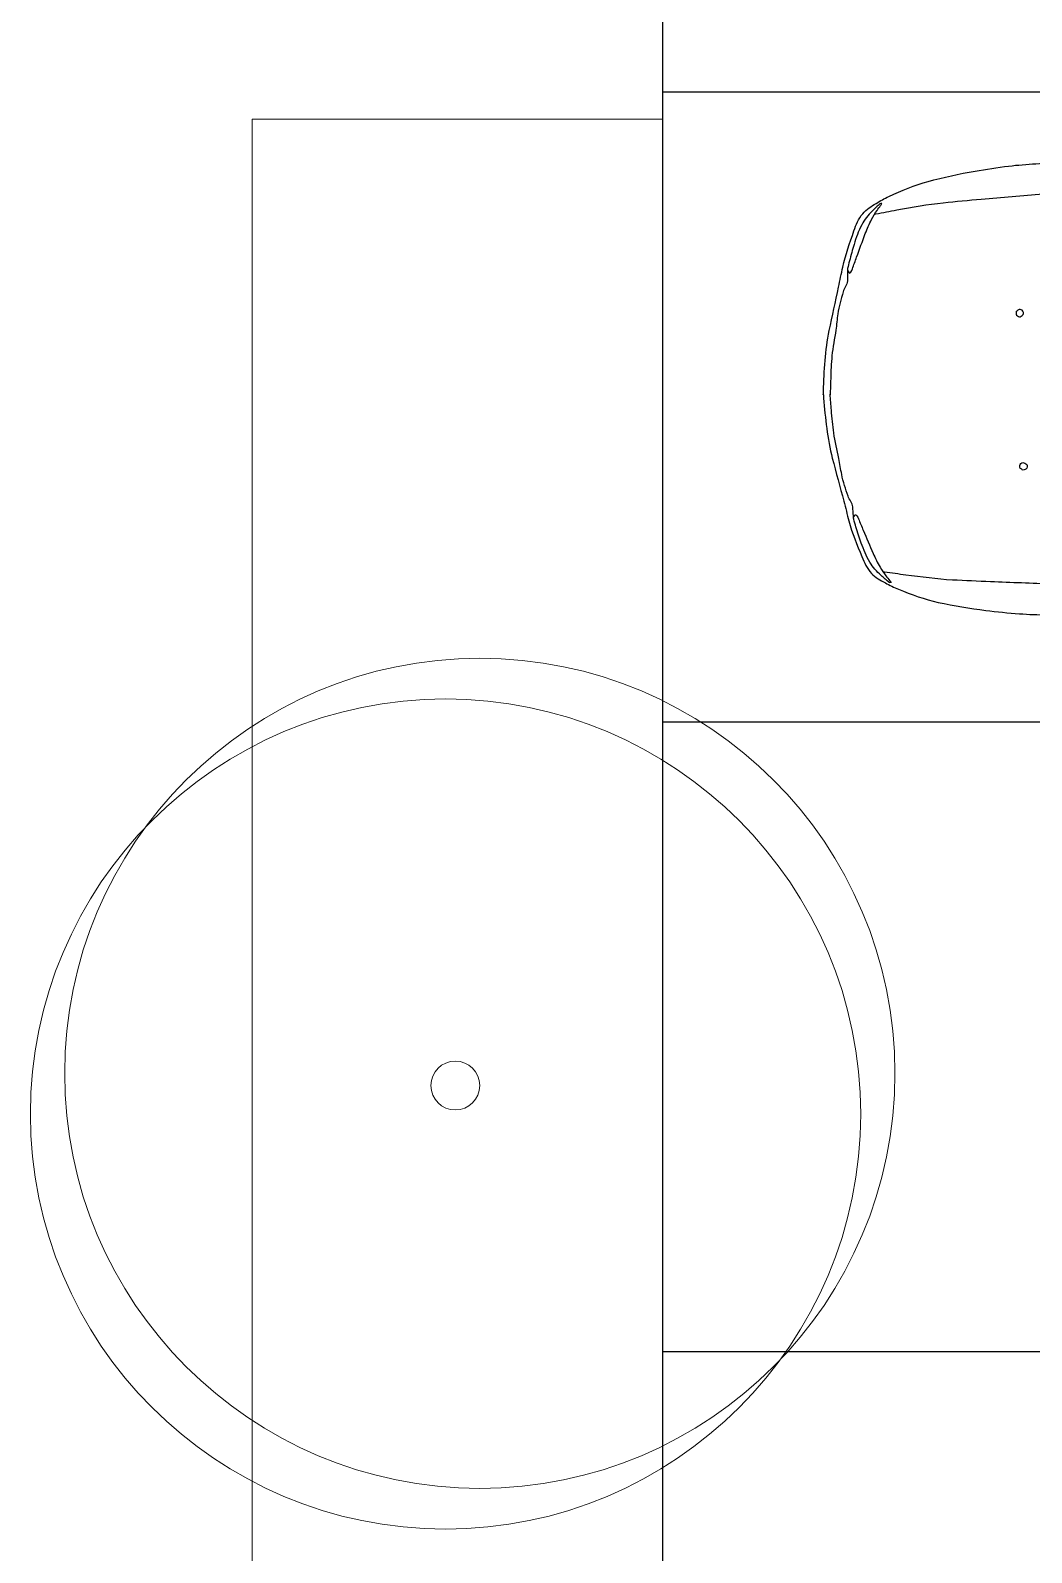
# Model space of a CAD drawing. Header units: metres. Extents: x 0 to 570, y -16 to 122.
# Drawn here: x 407.8 to 411.46, y 26.82 to 32.37 of the extents above; entities that cross this region are included whole.
import ezdxf

# ---------------------------------------------------------------- set-up
doc = ezdxf.new("R2010")
doc.units = ezdxf.units.M
doc.layers.add('ARQ- ARBOLES', color=85, linetype='Continuous', lineweight=13)
doc.layers.add('ARQ-ZONAS VERDES', color=82, linetype='Continuous', lineweight=13)
doc.layers.add('ARQ- AUTOMOBILES', color=8, linetype='Continuous')
doc.layers.add('ARQ-SUELO', color=252, linetype='Continuous')

# ---------------------------------------------------------------- blocks, each defined once
blk = doc.blocks.new('A$C14541C0E')
at = {"layer": 'ARQ- AUTOMOBILES'}
for points, knots in [([(0, 0.9289), (0.0001, 0.9337), (0.0001, 0.9385), (0.0002, 0.9433), (0.0013, 1.0171), (0.0043, 1.0912), (0.0177, 1.1641), (0.0275, 1.2174), (0.039, 1.2701), (0.0492, 1.3232), (0.054, 1.3477), (0.0584, 1.3722), (0.0632, 1.3967), (0.072, 1.4421), (0.0875, 1.4855), (0.102, 1.5296), (0.1094, 1.552), (0.1172, 1.5739), (0.1328, 1.5929), (0.1464, 1.6094), (0.1636, 1.6201), (0.1812, 1.6311), (0.1963, 1.6406), (0.2112, 1.6498), (0.2273, 1.6575), (0.2736, 1.68), (0.3202, 1.7003), (0.3695, 1.7145), (0.426, 1.7308), (0.4827, 1.7441), (0.5403, 1.7549), (0.581, 1.7626), (0.6216, 1.7703), (0.6627, 1.7755), (0.6958, 1.7798), (0.729, 1.7831), (0.7623, 1.7858), (0.8307, 1.7913), (0.899, 1.7973), (0.9675, 1.7983), (1.021, 1.7991), (1.0745, 1.7993), (1.128, 1.7991), (1.1754, 1.7988), (1.2228, 1.7983), (1.2702, 1.7983), (1.2768, 1.7983), (1.2833, 1.7983), (1.2899, 1.7983)], [0, 0, 0, 0, 0.007683, 0.007683, 0.007683, 0.125649, 0.125649, 0.125649, 0.212062, 0.212062, 0.212062, 0.251911, 0.251911, 0.251911, 0.325662, 0.325662, 0.325662, 0.363112, 0.363112, 0.363112, 0.395949, 0.395949, 0.395949, 0.424294, 0.424294, 0.424294, 0.505873, 0.505873, 0.505873, 0.599338, 0.599338, 0.599338, 0.665442, 0.665442, 0.665442, 0.71881, 0.71881, 0.71881, 0.828307, 0.828307, 0.828307, 0.913794, 0.913794, 0.913794, 0.989522, 0.989522, 0.989522, 1, 1, 1, 1]), ([(1.0295, 1.6706), (1.0257, 1.6741), (1.022, 1.6776), (1.0182, 1.6811), (1.012, 1.6869), (1.0018, 1.6864), (0.9933, 1.6866), (0.9739, 1.6872), (0.9544, 1.6879), (0.9351, 1.6866), (0.8865, 1.6833), (0.8379, 1.6805), (0.7895, 1.6755), (0.7146, 1.6677), (0.6398, 1.6599), (0.565, 1.6519), (0.5187, 1.6469), (0.4725, 1.6421), (0.4263, 1.6366), (0.3695, 1.6297), (0.3134, 1.6181), (0.2572, 1.6074), (0.2318, 1.6025), (0.2066, 1.5963), (0.181, 1.5921), (0.1793, 1.5918), (0.1776, 1.5915), (0.1759, 1.5912)], [0, 0, 0, 0, 0.017744, 0.017744, 0.017744, 0.047302, 0.047302, 0.047302, 0.114618, 0.114618, 0.114618, 0.283398, 0.283398, 0.283398, 0.544479, 0.544479, 0.544479, 0.705728, 0.705728, 0.705728, 0.904157, 0.904157, 0.904157, 0.994065, 0.994065, 0.994065, 1, 1, 1, 1]), ([(0.1959, 1.6313), (0.1864, 1.6218), (0.1769, 1.6123), (0.1674, 1.6028), (0.1526, 1.5878), (0.1395, 1.5711), (0.1297, 1.552), (0.1179, 1.5289), (0.1098, 1.5048), (0.1031, 1.4801), (0.0976, 1.4601), (0.0926, 1.4402), (0.0874, 1.4202), (0.085, 1.4107), (0.0826, 1.4011), (0.081, 1.3916), (0.0801, 1.3862), (0.0836, 1.3796), (0.0865, 1.3759), (0.0898, 1.3717), (0.0964, 1.3846), (0.0985, 1.3906), (0.1035, 1.4051), (0.1082, 1.4196), (0.1132, 1.434), (0.1233, 1.4629), (0.1333, 1.4918), (0.1435, 1.5207), (0.1498, 1.5383), (0.1573, 1.5555), (0.1656, 1.5723), (0.1713, 1.5838), (0.1781, 1.5947), (0.1849, 1.6055), (0.1889, 1.6119), (0.1935, 1.6178), (0.1978, 1.624), (0.1993, 1.6262), (0.2042, 1.6317), (0.2015, 1.6313), (0.1993, 1.631), (0.1972, 1.6307), (0.195, 1.6304)], [0, 0, 0, 0, 0.070016, 0.070016, 0.070016, 0.179626, 0.179626, 0.179626, 0.312683, 0.312683, 0.312683, 0.420127, 0.420127, 0.420127, 0.470953, 0.470953, 0.470953, 0.499779, 0.499779, 0.499779, 0.532713, 0.532713, 0.532713, 0.612102, 0.612102, 0.612102, 0.771399, 0.771399, 0.771399, 0.868805, 0.868805, 0.868805, 0.935418, 0.935418, 0.935418, 0.974427, 0.974427, 0.974427, 0.988724, 0.988724, 0.988724, 1, 1, 1, 1]), ([(0.081, 1.3915), (0.0809, 1.3827), (0.0808, 1.374), (0.0808, 1.3652), (0.0807, 1.3589), (0.0809, 1.3525), (0.0808, 1.3462), (0.0804, 1.3319), (0.0695, 1.3198), (0.066, 1.306), (0.0592, 1.2794), (0.0515, 1.2529), (0.0481, 1.2256), (0.0456, 1.2059), (0.0441, 1.186), (0.0417, 1.1663), (0.0379, 1.1349), (0.0316, 1.1038), (0.0291, 1.0722), (0.0268, 1.0444), (0.0263, 1.0165), (0.0259, 0.9886), (0.0256, 0.969), (0.0253, 0.9494), (0.025, 0.9298)], [0, 0, 0, 0, 0.056134, 0.056134, 0.056134, 0.09687, 0.09687, 0.09687, 0.188484, 0.188484, 0.188484, 0.364702, 0.364702, 0.364702, 0.492155, 0.492155, 0.492155, 0.695378, 0.695378, 0.695378, 0.874288, 0.874288, 0.874288, 1, 1, 1, 1]), ([(0.699, 1.2459), (0.699, 1.2424), (0.699, 1.239), (0.699, 1.2356), (0.699, 1.2304), (0.7069, 1.2262), (0.711, 1.2256), (0.7152, 1.225), (0.7204, 1.2298), (0.7242, 1.2338), (0.7283, 1.2381), (0.7249, 1.2461), (0.7201, 1.2497), (0.7163, 1.2526), (0.7103, 1.254), (0.7069, 1.2512), (0.7042, 1.2489), (0.7015, 1.2467), (0.6987, 1.2444)], [0, 0, 0, 0, 0.125842, 0.125842, 0.125842, 0.316995, 0.316995, 0.316995, 0.507127, 0.507127, 0.507127, 0.70765, 0.70765, 0.70765, 0.869959, 0.869959, 0.869959, 1, 1, 1, 1]), ([(0, 0.9314), (0.0005, 0.9266), (0.001, 0.9218), (0.0014, 0.917), (0.0086, 0.8435), (0.0176, 0.7698), (0.0369, 0.6984), (0.051, 0.6461), (0.0667, 0.5944), (0.0813, 0.5423), (0.088, 0.5183), (0.0944, 0.4942), (0.1012, 0.4702), (0.1137, 0.4257), (0.1327, 0.3837), (0.1508, 0.3409), (0.1599, 0.3192), (0.1695, 0.298), (0.1866, 0.2804), (0.2016, 0.265), (0.2195, 0.2558), (0.2379, 0.2463), (0.2538, 0.238), (0.2694, 0.2301), (0.2861, 0.2237), (0.3341, 0.2051), (0.3822, 0.1886), (0.4325, 0.1785), (0.49, 0.1669), (0.5477, 0.1583), (0.6059, 0.1521), (0.6471, 0.1478), (0.6882, 0.1435), (0.7296, 0.1416), (0.763, 0.1401), (0.7964, 0.1394), (0.8298, 0.1395), (0.8983, 0.1396), (0.9668, 0.1392), (1.0353, 0.1438), (1.0888, 0.1473), (1.142, 0.1516), (1.1953, 0.1561), (1.2426, 0.1602), (1.2898, 0.1646), (1.337, 0.1685), (1.3435, 0.169), (1.3501, 0.1696), (1.3566, 0.1701)], [0, 0, 0, 0, 0.007683, 0.007683, 0.007683, 0.125649, 0.125649, 0.125649, 0.212062, 0.212062, 0.212062, 0.251911, 0.251911, 0.251911, 0.325662, 0.325662, 0.325662, 0.363112, 0.363112, 0.363112, 0.395949, 0.395949, 0.395949, 0.424294, 0.424294, 0.424294, 0.505873, 0.505873, 0.505873, 0.599338, 0.599338, 0.599338, 0.665442, 0.665442, 0.665442, 0.718811, 0.718811, 0.718811, 0.828308, 0.828308, 0.828308, 0.913794, 0.913794, 0.913794, 0.989522, 0.989522, 0.989522, 1, 1, 1, 1]), ([(0.1185, 0.4769), (0.1177, 0.4856), (0.1169, 0.4943), (0.1161, 0.503), (0.1156, 0.5093), (0.1153, 0.5157), (0.1146, 0.522), (0.1131, 0.5362), (0.1013, 0.5474), (0.0966, 0.5609), (0.0876, 0.5868), (0.0778, 0.6126), (0.0722, 0.6395), (0.0681, 0.659), (0.065, 0.6786), (0.061, 0.6981), (0.0546, 0.7291), (0.0459, 0.7596), (0.0407, 0.7909), (0.0362, 0.8184), (0.0334, 0.8462), (0.0307, 0.8739), (0.0288, 0.8934), (0.0269, 0.9129), (0.0251, 0.9324)], [0, 0, 0, 0, 0.056135, 0.056135, 0.056135, 0.096872, 0.096872, 0.096872, 0.188484, 0.188484, 0.188484, 0.364701, 0.364701, 0.364701, 0.492157, 0.492157, 0.492157, 0.695378, 0.695378, 0.695378, 0.874289, 0.874289, 0.874289, 1, 1, 1, 1]), ([(0.7226, 0.6725), (0.7223, 0.6759), (0.7221, 0.6793), (0.7218, 0.6827), (0.7214, 0.6879), (0.7288, 0.6922), (0.7329, 0.6936), (0.737, 0.6951), (0.7431, 0.6905), (0.7467, 0.6865), (0.7506, 0.6823), (0.7487, 0.674), (0.7439, 0.6704), (0.7401, 0.6675), (0.7346, 0.6653), (0.7309, 0.6678), (0.728, 0.6699), (0.7251, 0.6719), (0.7222, 0.6739)], [0, 0, 0, 0, 0.125835, 0.125835, 0.125835, 0.316984, 0.316984, 0.316984, 0.507119, 0.507119, 0.507119, 0.707645, 0.707645, 0.707645, 0.869961, 0.869961, 0.869961, 1, 1, 1, 1]), ([(0.2527, 0.2472), (0.2424, 0.2559), (0.2322, 0.2647), (0.2219, 0.2734), (0.2059, 0.287), (0.1915, 0.3026), (0.1802, 0.3209), (0.1665, 0.343), (0.1565, 0.3663), (0.1478, 0.3904), (0.1407, 0.4098), (0.134, 0.4292), (0.1273, 0.4488), (0.1241, 0.4581), (0.1211, 0.4675), (0.1185, 0.4768), (0.1171, 0.4821), (0.1198, 0.4881), (0.1228, 0.4929), (0.1262, 0.4983), (0.1333, 0.485), (0.1359, 0.4792), (0.142, 0.4652), (0.1479, 0.4511), (0.1541, 0.4372), (0.1665, 0.4092), (0.1788, 0.3812), (0.1914, 0.3532), (0.1991, 0.3362), (0.2079, 0.3197), (0.2176, 0.3036), (0.2242, 0.2925), (0.2319, 0.2823), (0.2396, 0.272), (0.2441, 0.2661), (0.2492, 0.2605), (0.2539, 0.2547), (0.2556, 0.2526), (0.2609, 0.2475), (0.2582, 0.2477), (0.256, 0.2478), (0.2538, 0.2479), (0.2517, 0.2481)], [0, 0, 0, 0, 0.070016, 0.070016, 0.070016, 0.179626, 0.179626, 0.179626, 0.312683, 0.312683, 0.312683, 0.420125, 0.420125, 0.420125, 0.470951, 0.470951, 0.470951, 0.499777, 0.499777, 0.499777, 0.532713, 0.532713, 0.532713, 0.612101, 0.612101, 0.612101, 0.771398, 0.771398, 0.771398, 0.868805, 0.868805, 0.868805, 0.935417, 0.935417, 0.935417, 0.974427, 0.974427, 0.974427, 0.988723, 0.988723, 0.988723, 1, 1, 1, 1]), ([(1.0866, 0.2761), (1.0832, 0.2724), (1.0797, 0.2686), (1.0763, 0.2648), (1.0706, 0.2585), (1.0604, 0.2582), (1.0519, 0.2572), (1.0326, 0.255), (1.0133, 0.2527), (0.9939, 0.2525), (0.9452, 0.2518), (0.8965, 0.2506), (0.8479, 0.2517), (0.7726, 0.2533), (0.6974, 0.255), (0.6221, 0.2569), (0.5757, 0.258), (0.5292, 0.2591), (0.4827, 0.2608), (0.4256, 0.263), (0.3687, 0.27), (0.3118, 0.2761), (0.286, 0.2789), (0.2604, 0.283), (0.2346, 0.2851), (0.2329, 0.2853), (0.2312, 0.2854), (0.2295, 0.2856)], [0, 0, 0, 0, 0.017744, 0.017744, 0.017744, 0.047301, 0.047301, 0.047301, 0.114617, 0.114617, 0.114617, 0.283398, 0.283398, 0.283398, 0.544479, 0.544479, 0.544479, 0.705727, 0.705727, 0.705727, 0.904156, 0.904156, 0.904156, 0.994065, 0.994065, 0.994065, 1, 1, 1, 1])]:
    blk.add_open_spline(points, degree=3, knots=knots, dxfattribs=at)
blk = doc.blocks.new('ARBOL')
at = {"layer": 'ARQ- ARBOLES'}
for centre, radius in [((128.7315, 225.1114), 1.5154), ((128.8565, 224.9627), 1.5154), ((128.8208, 225.0668), 0.0892)]:
    blk.add_circle(centre, radius, dxfattribs=at)

msp = doc.modelspace()

# ---------------------------------------------------------------- linework, layer by layer
at = {"layer": 'ARQ-SUELO'}
for points in [[(410.1112, 13.6499), (410.1112, 46.1979)], [(410.1112, 32.1499), (415.1112, 32.1499)], [(410.1112, 29.8499), (415.1112, 29.8499)], [(410.1112, 27.5499), (415.1112, 27.5499)]]:
    msp.add_lwpolyline(points, dxfattribs=at)
at = {"layer": 'ARQ-ZONAS VERDES'}
msp.add_lwpolyline([(410.1112, 13.6499), (408.6112, 13.6499), (408.6112, 32.0499), (410.1112, 32.0499), (410.1112, 13.6499)], dxfattribs=at)

# ---------------------------------------------------------------- block references
at = {"layer": 'ARQ- AUTOMOBILES', "xscale": -1, "rotation": 183.7410776228344}
msp.add_blockref('A$C14541C0E', (410.6358, 31.9723), dxfattribs=at)
at = {"layer": 'ARQ-ZONAS VERDES', "xscale": -1}
msp.add_blockref('ARBOL', (538.174, -196.5453), dxfattribs=at)

doc.saveas('drawing.dxf')
